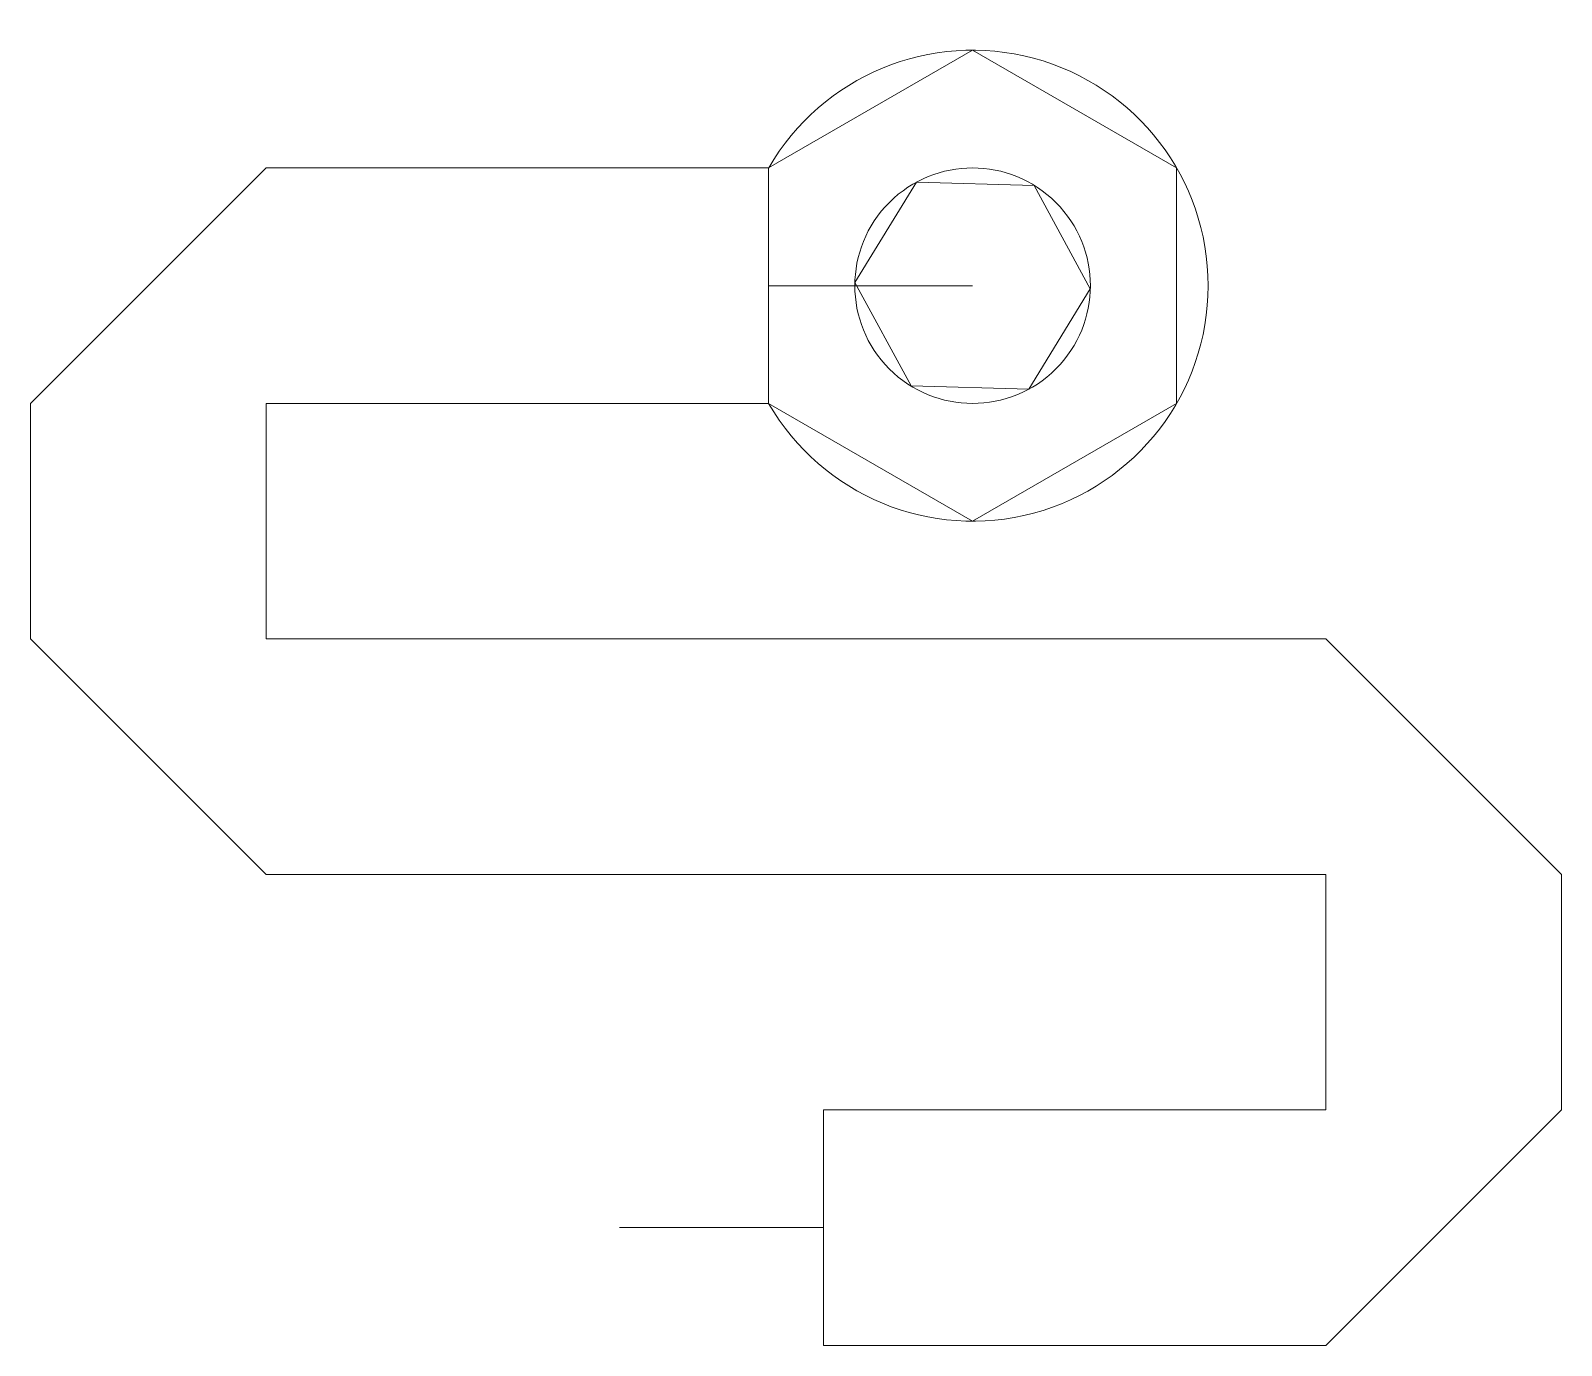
# Model space of a CAD drawing. Header units: inches. Extents: x 0.62 to 7, y -6.51 to -1.03.
import ezdxf

# ---------------------------------------------------------------- set-up
doc = ezdxf.new("R2010")
doc.units = ezdxf.units.IN
doc.header["$MEASUREMENT"] = 0
doc.layers.add('Layer 1', color=7, linetype='Continuous')

msp = doc.modelspace()

# ---------------------------------------------------------------- linework, layer by layer
at = {"layer": 'Layer 1', "color": 7, "lineweight": 9, "true_color": 0xffffff}
for points in [[(3.696, -2.5829), (3.696, -1.601), (4.5463, -1.11), (5.3966, -1.6009), (5.3967, -2.5827), (4.5464, -3.0738), (3.696, -2.5829)], [(1.6009, -1.601), (0.6191, -2.5827), (0.6191, -3.5646), (1.6009, -4.5464), (6.019, -4.5464), (6.0191, -5.5281), (3.924, -5.5281)], [(3.696, -1.601), (1.6009, -1.601)], [(3.696, -1.601), (3.696, -2.5829)], [(4.3125, -1.6606), (4.8029, -1.6737), (5.0368, -2.105), (4.7802, -2.5231), (4.2898, -2.51), (4.0559, -2.0787), (4.3125, -1.6606)], [(3.696, -2.0919), (4.5463, -2.0919)], [(6.019, -6.5099), (7.0007, -5.5281), (7.0009, -4.5464), (6.019, -3.5645), (1.6009, -3.5645), (1.601, -2.5827)], [(1.601, -2.5827), (3.696, -2.5829)], [(1.601, -2.5827), (1.601, -2.5827)], [(3.924, -5.5281), (3.924, -6.51)], [(3.0737, -6.0192), (3.924, -6.0191)], [(3.924, -6.51), (6.019, -6.5099)]]:
    msp.add_lwpolyline(points, dxfattribs=at)
for points in [[(3.6959, -2.5827), (3.9181, -2.9676), (4.371, -3.1553), (4.8002, -3.0403), (5.2295, -2.9254), (5.528, -2.5365), (5.5281, -2.0921), (5.5282, -1.6478), (5.2298, -1.2588), (4.8006, -1.1436), (4.3714, -1.0285), (3.9184, -1.2161), (3.6961, -1.6008)], [(4.1991, -2.4391), (4.3908, -2.6308), (4.7016, -2.6309), (4.8934, -2.4392), (5.0851, -2.2475), (5.0852, -1.9366), (4.8935, -1.7449), (4.7018, -1.5531), (4.391, -1.553), (4.1992, -1.7447), (4.0074, -1.9364), (4.0073, -2.2472), (4.199, -2.439)]]:
    msp.add_open_spline(points, degree=3, knots=[0, 0, 0, 0, 1, 1, 1, 2, 2, 2, 3, 3, 3, 4, 4, 4, 4], dxfattribs=at)

doc.saveas('drawing.dxf')
